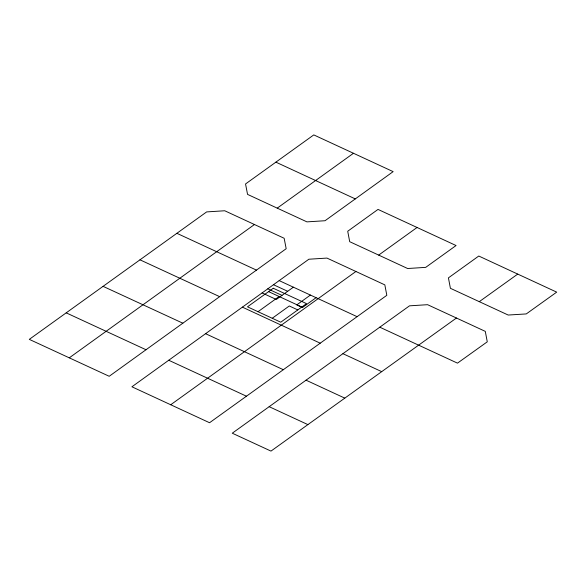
<?xml version="1.0" encoding="UTF-8"?>
<svg xmlns="http://www.w3.org/2000/svg" width="586" height="586" viewBox="0 0 586 586"><rect width="100%" height="100%" fill="white"/><g stroke="black" fill="none" stroke-linecap="round" stroke-linejoin="round"><path stroke-width="0.88" d="M256.47 270.117L109.201 376.285L29.3 339.367L206.646 211.912L224.731 210.762L284.151 238.268L286.18 248.713L256.47 270.117L176.877 233.309M279.185 280.613L131.916 386.789L209.554 422.733L386.819 295.315L384.834 284.877L326.959 258.082L308.873 259.224L279.185 280.613L357.079 316.674M258.03 311.701L279.112 296.501M293.366 287.191L276.314 299.49L262.11 292.919M272.234 318.271L289.286 305.973L297.805 309.913M310.404 295.073L296.758 304.91L302.435 307.533L316.081 297.695M69.273 357.841L254.463 224.519M353.475 153.276L277.229 208.14L247.548 194.384L245.541 183.96L313.788 134.905L393.147 171.632L325.025 220.732L306.939 221.874L277.229 208.14M355.922 271.479L170.709 404.758M378.688 255.1L407.629 268.513L425.714 267.363L456.069 245.534L378.021 209.414L347.718 231.243L349.695 241.688L378.688 255.1L417.071 227.471M456.45 318.022L270.981 451.095L232.268 433.201L409.504 305.833L427.59 304.691L456.45 318.022L485.289 331.376L487.274 341.821L457.483 363.144L379.765 327.186M479.267 301.673L517.731 274.094L556.7 292.136L526.265 313.928L508.187 315.041L450.407 288.305L448.429 277.867L478.784 256.031L517.731 274.094M275.896 162.154L355.306 198.91M273.486 284.723L287.682 291.293M267.795 288.825L281.998 295.388M268.578 291.623L301.819 307.02M139.966 259.818L219.662 296.655M342.935 353.688L381.698 371.641M242.377 307.152L320.22 343.184M103.077 286.349L182.847 323.194M205.561 333.69L283.302 369.693M306.046 380.182L344.78 398.121M66.218 312.858L146.009 349.747M269.179 406.691L307.87 424.601M168.724 360.251L246.442 396.202M273.259 288.246L247.49 306.83L280.753 322.205L306.522 303.629L273.259 288.246"/></g></svg>
